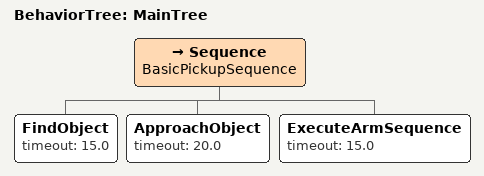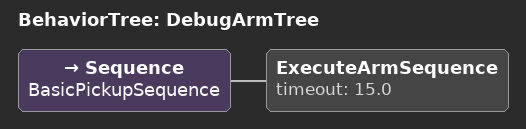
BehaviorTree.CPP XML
<?xml version="1.0" encoding="UTF-8"?>
<root BTCPP_format="4" main_tree_to_execute="MainTree">
    <BehaviorTree ID="MainTree">
        <Sequence name="BasicPickupSequence">
            <FindObject timeout="15.0"/>

            <ApproachObject timeout="20.0"/>

            <ExecuteArmSequence timeout="15.0"/>
        </Sequence>
    </BehaviorTree>

    <BehaviorTree ID="DebugArmTree">
        <Sequence name="BasicPickupSequence">
            <ExecuteArmSequence timeout="15.0"/>
        </Sequence>
    </BehaviorTree>

</root>
